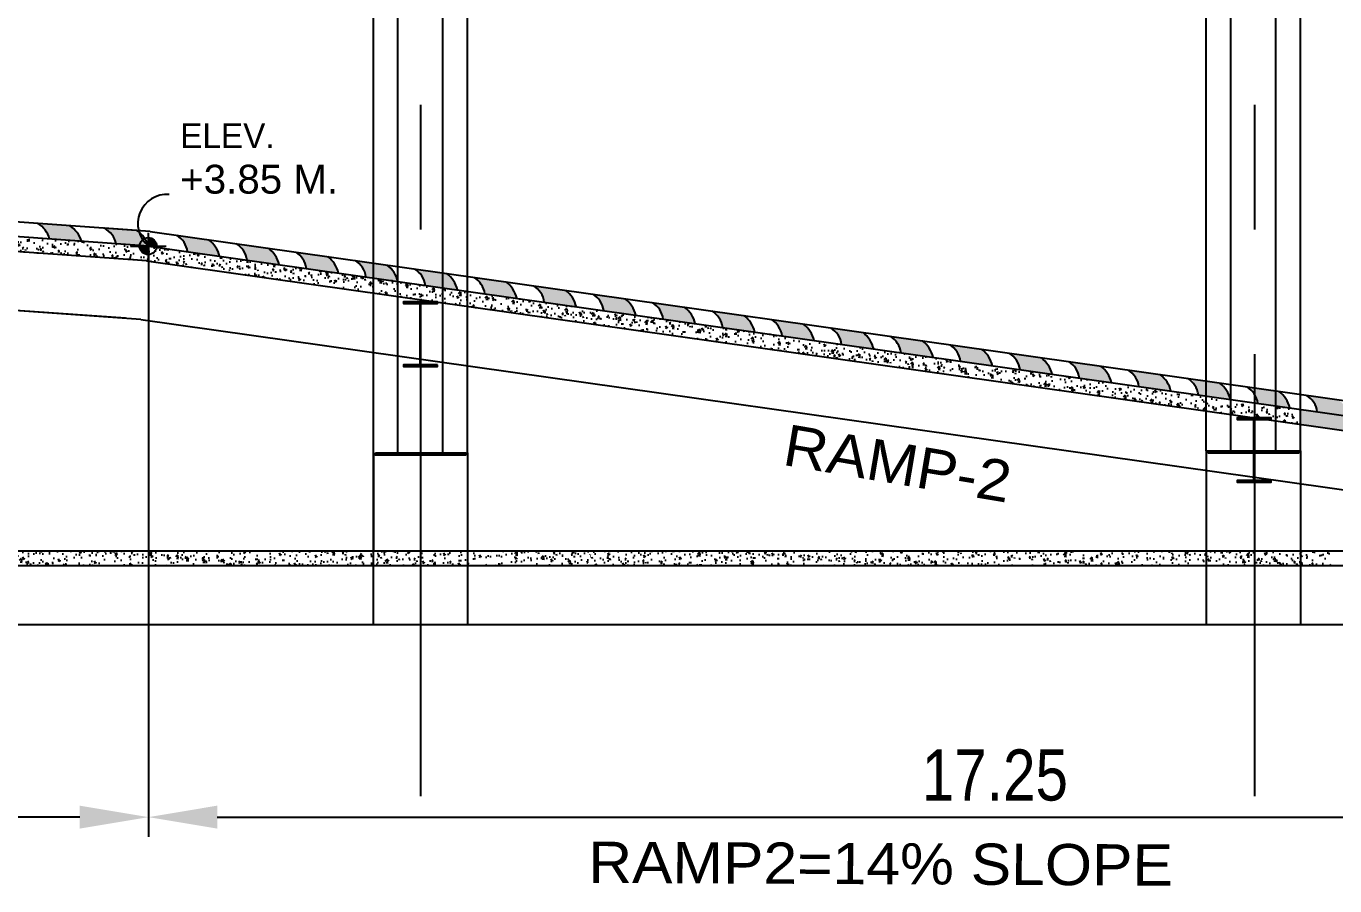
# Model space of a CAD drawing. Header units: millimetres. Extents: x 2148 to 2681, y 758 to 986.
# Drawn here: x 2251.7 to 2258.37, y 850.95 to 855.33 of the extents above; entities that cross this region are included whole.
import ezdxf

# ---------------------------------------------------------------- set-up
doc = ezdxf.new("R2010")
doc.units = ezdxf.units.MM
doc.linetypes.add('CENTER2', pattern=[28.575, 19.05, -3.175, 3.175, -3.175])
for name, color, linetype in [('0.4', 121, 'Continuous'), ('4CO', 4, 'Continuous'), ('D', 1, 'Continuous'), ('DR', 7, 'Continuous'), ('hacht', 8, 'Continuous'), ('HATCH', 8, 'Continuous'), ('S_GRID LINES', 252, 'Continuous')]:
    doc.layers.add(name, color=color, linetype=linetype)
doc.styles.add('ARIALNW', font='ARIALN.TTF')
doc.styles.add('MMTX$0$ESMX$0$X-OPTA1D', font='x-opta1d')
doc.dimstyles.new('DIM 200', dxfattribs={"dimtxt": 0.36, "dimasz": 0.35, "dimexe": 0.1, "dimexo": 0, "dimgap": 0.08, "dimtad": 1, "dimlfac": 2, "dimrnd": 0.005, "dimzin": 1, "dimdsep": 46, "dimtxsty": 'ARIALNW', "dimcen": 0.09, "dimclrd": 6, "dimclre": 6, "dimclrt": 13, "dimadec": 0, "dimazin": 0, "dimtfac": 1, "dimtofl": 0, "dimtmove": 2, "dimatfit": 3, "dimfxl": 1, "dimtolj": 1, "dimtzin": 0, "dimarcsym": 0})
pattern_1 = [(50, (330.499465, -680.852695), (0.0910923345, -0.0079695428), [0.009525, -0.104775]), (355, (330.499465, -680.852695), (-0.017621413, 0.0955283214), [0.00762, -0.08382]), (100.451, (330.50706, -680.85336), (0.0734712508, 0.087558344), [0.008095, -0.089045]), (46.1842, (330.49946, -680.8273), (0.1355395204, -0.021021164), [0.0142875, -0.1571625]), (96.6356, (330.51076, -680.82905), (0.118702117, 0.123712778), [0.0121425, -0.1335675]), (351.184, (330.49946, -680.8273), (0.118702303, 0.123712559), [0.01143, -0.12573]), (21, (330.512165, -680.833645), (0.07580744, -0.0511327593), [0.009525, -0.104775]), (326, (330.512165, -680.833645), (0.030901014, 0.092093983), [0.00762, -0.08382]), (71.4514, (330.51848, -680.83791), (0.1067082454, 0.040961429), [0.008095, -0.089045]), (37.5, (330.499465, -680.852695), (0.00154430163, 0.04227751944), [0, -0.082804, 0, -0.08509, 0, -0.0841375]), (7.5, (330.499465, -680.852695), (0.03340983126, 0.0500902874), [0, -0.048514, 0, -0.080899, 0, -0.0320675]), (327.5, (330.471144, -680.852695), (0.0677952976, -0.002864372), [0, -0.03175, 0, -0.09906, 0, -0.131445]), (317.5, (330.458444, -680.852695), (0.0740645907, 0.0127132455), [0, -0.041275, 0, -0.065786, 0, -0.093345])]

# ---------------------------------------------------------------- blocks, each defined once
blk = doc.blocks.new('*D2276')
at = {"layer": 'D', "color": 6, "lineweight": -2, "transparency": 16777216}
for p, q in [((2248.0776, 854.5095), (2248.0776, 851.2009)), ((2252.3255, 854.2095), (2252.3255, 851.2009)), ((2251.9755, 851.3009), (2248.4276, 851.3009))]:
    blk.add_line(p, q, dxfattribs=at)
at = {"layer": 'D', "color": 6, "transparency": 16777216}
for points in [[(2248.4276, 851.3593), (2248.4276, 851.2426), (2248.0776, 851.3009)], [(2251.9755, 851.3593), (2251.9755, 851.2426), (2252.3255, 851.3009)]]:
    blk.add_solid(points, dxfattribs=at)
at = {"layer": 'Defpoints', "color": 0, "transparency": 16777216}
for p in [(2248.0776, 854.5095, 0), (2252.3255, 854.2095, 0), (2248.0776, 851.3009)]:
    blk.add_point(p, dxfattribs=at)
at = {"layer": 'D', "color": 13, "transparency": 16777216, "insert": (2250.2016, 851.5137), "char_height": 0.26, "attachment_point": 5, "style": 'ARIALNW'}
blk.add_mtext('\\A1;8.50', dxfattribs=at)
blk = doc.blocks.new('*D2278')
at = {"layer": 'D', "color": 6, "lineweight": -2, "transparency": 16777216}
for p, q in [((2252.3255, 854.2095), (2252.3255, 851.2009)), ((2260.9508, 852.9874), (2260.9508, 851.2009)), ((2252.6755, 851.3009), (2260.6008, 851.3009))]:
    blk.add_line(p, q, dxfattribs=at)
at = {"layer": 'D', "color": 6, "transparency": 16777216}
for points in [[(2252.6755, 851.3593), (2252.6755, 851.2426), (2252.3255, 851.3009)], [(2260.6008, 851.3593), (2260.6008, 851.2426), (2260.9508, 851.3009)]]:
    blk.add_solid(points, dxfattribs=at)
at = {"layer": 'Defpoints', "color": 0, "transparency": 16777216}
for p in [(2252.3255, 854.2095), (2260.9508, 852.9874), (2260.9508, 851.3009)]:
    blk.add_point(p, dxfattribs=at)
at = {"layer": 'D', "color": 13, "transparency": 16777216, "insert": (2256.6382, 851.5137), "char_height": 0.26, "attachment_point": 5, "style": 'ARIALNW'}
blk.add_mtext('\\A1;17.25', dxfattribs=at)
blk = doc.blocks.new('CROSS')
for points in [[(1929.661, 1536.438), (1929.661, 1536.31), (1929.784, 1536.31, 0.403523)], [(1929.661, 1536.182), (1929.661, 1536.31), (1929.527, 1536.31, 0.424985)]]:
    blk.add_hatch(color=2).paths.add_polyline_path(points)
at = {"color": 2}
for p, q in [((1929.661, 1536.104), (1929.661, 1536.512)), ((1929.388, 1536.31), (1929.927, 1536.31))]:
    blk.add_line(p, q, dxfattribs=at)
blk.add_circle((1929.656, 1536.31), 0.128, dxfattribs=at)

msp = doc.modelspace()

# ---------------------------------------------------------------- hatches: boundary and pattern name
at = {"layer": 'D'}
h = msp.add_hatch(dxfattribs=at)
h.set_pattern_fill('AR-CONC', color=256, scale=0.0005, style=0)
h.set_pattern_definition(pattern_1)
h.paths.add_polyline_path([(2251.7700698, 854.2487642), (2250.7000596, 854.3243248), (2250.7000596, 854.2491381), (2251.7700698, 854.1735775)])
at = {"layer": 'D', "extrusion": (2.04865e-08, -2.09146e-09, 1)}
h = msp.add_hatch(dxfattribs=at)
h.set_pattern_fill('DOTS', color=256, scale=0.001, angle=4.02526987, style=0)
h.set_pattern_definition([(4.02526987, (435.8805983, -811.4688461), (0.0006803551272, 0.0016393023557), [0, -0.0015875])])
h.paths.add_polyline_path([(2251.925092, 854.3130038), (2251.7599287, 854.3246671, -0.226428862), (2251.8205767, 854.2451976), (2251.9850873, 854.2335804, 0.168391638)])
h = msp.add_hatch(dxfattribs=at)
h.set_pattern_fill('DOTS', color=256, scale=0.001, angle=4.02526987, style=0)
h.set_pattern_definition([(4.02526987, (436.2210395, -811.492887), (0.0006803551272, 0.0016393023557), [0, -0.0015875])])
h.paths.add_polyline_path([(2252.2655332, 854.288963), (2252.1003699, 854.3006263, -0.226428862), (2252.1610179, 854.2211568), (2252.3255285, 854.2095396, 0.168391638)])
at = {"layer": 'D'}
h = msp.add_hatch(dxfattribs=at)
h.set_pattern_fill('DOTS', color=256, scale=0.001, style=0)
h.set_pattern_definition([(0, (324.137017, -679.9511942), (0.00079375, 0.0015875), [0, -0.0015875])])
h.paths.add_polyline_path([(2252.46968, 854.2648637, -0.226428862), (2252.5245999, 854.181333), (2252.6878892, 854.1581964, 0.168391638), (2252.6336172, 854.2416353)])
h = msp.add_hatch(dxfattribs=at)
h.set_pattern_fill('AR-CONC', color=256, scale=0.0005, style=0)
h.set_pattern_definition(pattern_1)
h.paths.add_polyline_path([(2252.3255285, 854.2095396), (2251.7700698, 854.2487642), (2251.7700698, 854.1735775), (2252.3176163, 854.1349115), (2252.691924, 854.0818756), (2252.691924, 854.1576247)])
h = msp.add_hatch(dxfattribs=at)
h.set_pattern_fill('DOTS', color=256, scale=0.001, style=0)
h.set_pattern_definition([(0, (324.4399908, -679.9941228), (0.00079375, 0.0015875), [0, -0.0015875])])
h.paths.add_polyline_path([(2252.9365909, 854.1987067), (2252.7726537, 854.2219351, -0.226428862), (2252.8275737, 854.1384044), (2252.9908629, 854.1152678, 0.168391638)])
h = msp.add_hatch(dxfattribs=at)
h.set_pattern_fill('AR-CONC', color=256, scale=0.0005, style=0)
h.set_pattern_definition(pattern_1)
h.paths.add_polyline_path([(2252.691924, 854.1576247), (2252.691924, 854.0818756), (2253.4712344, 853.9714544), (2253.4712344, 854.0472035)])
h = msp.add_hatch(dxfattribs=at)
h.set_pattern_fill('DOTS', color=256, scale=0.001, style=0)
h.set_pattern_definition([(0, (324.7429645, -680.0370514), (0.00079375, 0.0015875), [0, -0.0015875])])
h.paths.add_polyline_path([(2253.2395646, 854.1557781), (2253.0756274, 854.1790065, -0.226428862), (2253.1305474, 854.0954758), (2253.2938366, 854.0723392, 0.168391638)])
h = msp.add_hatch(dxfattribs=at)
h.set_pattern_fill('DOTS', color=256, scale=0.001, style=0)
h.set_pattern_definition([(0, (325.0459382, -680.07998), (0.00079375, 0.0015875), [0, -0.0015875])])
h.paths.add_polyline_path([(2253.5425383, 854.1128495), (2253.3786011, 854.136078, -0.226428862), (2253.4335211, 854.0525472), (2253.5968103, 854.0294106, 0.168391638)])
h = msp.add_hatch(dxfattribs=at)
h.set_pattern_fill('DOTS', color=256, scale=0.001, style=0)
h.set_pattern_definition([(0, (325.3489119, -680.1229086), (0.00079375, 0.0015875), [0, -0.0015875])])
h.paths.add_polyline_path([(2253.845512, 854.069921), (2253.6815748, 854.0931494, -0.226428862), (2253.7364948, 854.0096186), (2253.899784, 853.986482, 0.168391638)])
h = msp.add_hatch(dxfattribs=at)
h.set_pattern_fill('AR-CONC', color=256, scale=0.0005, style=0)
h.set_pattern_definition(pattern_1)
h.paths.add_polyline_path([(2253.9515484, 853.9791475), (2253.8255285, 853.9970033), (2253.8255285, 853.9212542), (2253.9515484, 853.9033983)])
h.paths.add_polyline_path([(2253.7112541, 854.0131949), (2253.7112541, 853.9374458), (2253.8255285, 853.9212542), (2253.8255285, 853.9970033)])
h.paths.add_polyline_path([(2253.596629, 854.0294363), (2253.4712344, 854.0472035), (2253.4712344, 853.9714544), (2253.596629, 853.9536872)])
h.paths.add_polyline_path([(2253.7112541, 854.0131949), (2253.596629, 854.0294363), (2253.596629, 853.9536872), (2253.7112541, 853.9374458)])
h = msp.add_hatch(dxfattribs=at)
h.set_pattern_fill('DOTS', color=256, scale=0.001, style=0)
h.set_pattern_definition([(0, (325.6518856, -680.1658372), (0.00079375, 0.0015875), [0, -0.0015875])])
h.paths.add_polyline_path([(2254.1484857, 854.0269924), (2253.9845485, 854.0502208, -0.226428862), (2254.0394685, 853.96669), (2254.2027577, 853.9435534, 0.168391638)])
h = msp.add_hatch(dxfattribs=at)
h.set_pattern_fill('DOTS', color=256, scale=0.001, style=0)
h.set_pattern_definition([(0, (325.9548593, -680.2087658), (0.00079375, 0.0015875), [0, -0.0015875])])
h.paths.add_polyline_path([(2254.4514594, 853.9840638), (2254.2875222, 854.0072922, -0.226428862), (2254.3424422, 853.9237614), (2254.5057315, 853.9006248, 0.168391638)])
h = msp.add_hatch(dxfattribs=at)
h.set_pattern_fill('AR-CONC', color=256, scale=0.0005, style=0)
h.set_pattern_definition(pattern_1)
h.paths.add_polyline_path([(2253.9515484, 853.9791475), (2253.9515484, 853.9033983), (2254.8884031, 853.7706546), (2254.8884031, 853.8464037)])
h = msp.add_hatch(dxfattribs=at)
h.set_pattern_fill('DOTS', color=256, scale=0.001, style=0)
h.set_pattern_definition([(0, (326.257833, -680.2516944), (0.00079375, 0.0015875), [0, -0.0015875])])
h.paths.add_polyline_path([(2254.7544331, 853.9411352), (2254.5904959, 853.9643636, -0.226428862), (2254.6454159, 853.8808328), (2254.8087052, 853.8576962, 0.168391638)])
h = msp.add_hatch(dxfattribs=at)
h.set_pattern_fill('DOTS', color=256, scale=0.001, style=0)
h.set_pattern_definition([(0, (326.5608067, -680.294623), (0.00079375, 0.0015875), [0, -0.0015875])])
h.paths.add_polyline_path([(2255.0574068, 853.8982066), (2254.8934696, 853.921435, -0.226428862), (2254.9483896, 853.8379042), (2255.1116789, 853.8147676, 0.168391638)])
h = msp.add_hatch(dxfattribs=at)
h.set_pattern_fill('DOTS', color=256, scale=0.001, style=0)
h.set_pattern_definition([(0, (326.8637804, -680.3375516), (0.00079375, 0.0015875), [0, -0.0015875])])
h.paths.add_polyline_path([(2255.3603806, 853.855278), (2255.1964433, 853.8785064, -0.226428862), (2255.2513633, 853.7949756), (2255.4146526, 853.771839, 0.168391638)])
h = msp.add_hatch(dxfattribs=at)
h.set_pattern_fill('AR-CONC', color=256, scale=0.0005, style=0)
h.set_pattern_definition(pattern_1)
h.paths.add_polyline_path([(2254.8884031, 853.8464037), (2254.8884031, 853.7706546), (2255.9495789, 853.6202957), (2255.9495789, 853.6960448)])
h = msp.add_hatch(dxfattribs=at)
h.set_pattern_fill('DOTS', color=256, scale=0.001, style=0)
h.set_pattern_definition([(0, (327.1667541, -680.3804802), (0.00079375, 0.0015875), [0, -0.0015875])])
h.paths.add_polyline_path([(2255.6633543, 853.8123494), (2255.499417, 853.8355778, -0.226428862), (2255.554337, 853.752047), (2255.7176263, 853.7289104, 0.168391638)])
h = msp.add_hatch(dxfattribs=at)
h.set_pattern_fill('DOTS', color=256, scale=0.001, style=0)
h.set_pattern_definition([(0, (327.4697278, -680.4234088), (0.00079375, 0.0015875), [0, -0.0015875])])
h.paths.add_polyline_path([(2255.966328, 853.7694208), (2255.8023907, 853.7926492, -0.226428862), (2255.8573107, 853.7091184), (2256.0206, 853.6859818, 0.168391638)])
h = msp.add_hatch(dxfattribs=at)
h.set_pattern_fill('DOTS', color=256, scale=0.001, style=0)
h.set_pattern_definition([(0, (327.7727015, -680.4663374), (0.00079375, 0.0015875), [0, -0.0015875])])
h.paths.add_polyline_path([(2256.2693017, 853.7264922), (2256.1053645, 853.7497206, -0.226428862), (2256.1602844, 853.6661898), (2256.3235737, 853.6430532, 0.168391638)])
h = msp.add_hatch(dxfattribs=at)
h.set_pattern_fill('AR-CONC', color=256, scale=0.0005, style=0)
h.set_pattern_definition(pattern_1)
h.paths.add_polyline_path([(2256.9171218, 853.5589529), (2255.9495789, 853.6960448), (2255.9495789, 853.6202957), (2256.9171218, 853.4832038)])
h = msp.add_hatch(dxfattribs=at)
h.set_pattern_fill('DOTS', color=256, scale=0.001, style=0)
h.set_pattern_definition([(0, (328.0756752, -680.509266), (0.00079375, 0.0015875), [0, -0.0015875])])
h.paths.add_polyline_path([(2256.5722754, 853.6835636), (2256.4083382, 853.706792, -0.226428862), (2256.4632581, 853.6232612), (2256.6265474, 853.6001246, 0.168391638)])
h = msp.add_hatch(dxfattribs=at)
h.set_pattern_fill('DOTS', color=256, scale=0.001, style=0)
h.set_pattern_definition([(0, (328.378649, -680.5521946), (0.00079375, 0.0015875), [0, -0.0015875])])
h.paths.add_polyline_path([(2256.8752491, 853.640635), (2256.7113119, 853.6638634, -0.226428862), (2256.7662318, 853.5803326), (2256.9295211, 853.557196, 0.168391638)])
h = msp.add_hatch(dxfattribs=at)
h.set_pattern_fill('DOTS', color=256, scale=0.001, style=0)
h.set_pattern_definition([(0, (328.6816226, -680.5951232), (0.00079375, 0.0015875), [0, -0.0015875])])
h.paths.add_polyline_path([(2257.1782228, 853.5977064), (2257.0142856, 853.6209348, -0.226428862), (2257.0692055, 853.537404), (2257.2324948, 853.5142674, 0.168391638)])
h = msp.add_hatch(dxfattribs=at)
h.set_pattern_fill('AR-CONC', color=256, scale=0.0005, style=0)
h.set_pattern_definition(pattern_1)
h.paths.add_polyline_path([(2256.9171218, 853.5589529), (2256.9171218, 853.4832038), (2257.7156408, 853.3700609), (2257.7156408, 853.44581)])
h = msp.add_hatch(dxfattribs=at)
h.set_pattern_fill('DOTS', color=256, scale=0.001, style=0)
h.set_pattern_definition([(0, (328.9845963, -680.6380518), (0.00079375, 0.0015875), [0, -0.0015875])])
h.paths.add_polyline_path([(2257.4811965, 853.5547778), (2257.3172593, 853.5780062, -0.226428862), (2257.3721792, 853.4944754), (2257.5354685, 853.4713388, 0.168391638)])
h = msp.add_hatch(dxfattribs=at)
h.set_pattern_fill('DOTS', color=256, scale=0.001, style=0)
h.set_pattern_definition([(0, (329.28757, -680.6809803), (0.00079375, 0.0015875), [0, -0.0015875])])
h.paths.add_polyline_path([(2257.7841702, 853.5118492), (2257.620233, 853.5350776, -0.226428862), (2257.6751529, 853.4515468), (2257.8384422, 853.4284102, 0.168391638)])
h = msp.add_hatch(dxfattribs=at)
h.set_pattern_fill('DOTS', color=256, scale=0.001, style=0)
h.set_pattern_definition([(0, (329.5905438, -680.723909), (0.00079375, 0.0015875), [0, -0.0015875])])
h.paths.add_polyline_path([(2258.0871439, 853.4689206), (2257.9232067, 853.492149, -0.226428862), (2257.9781266, 853.4086182), (2258.1414159, 853.3854816, 0.168391638)])
h = msp.add_hatch(dxfattribs=at)
h.set_pattern_fill('AR-CONC', color=256, scale=0.0005, style=0)
h.set_pattern_definition(pattern_1)
h.paths.add_polyline_path([(2258.0699349, 853.3956098), (2258.0699349, 853.3198607), (2258.1959548, 853.3020048), (2258.1959548, 853.377754)])
h.paths.add_polyline_path([(2257.9602598, 853.4111498), (2257.9602598, 853.3356063), (2258.0454417, 853.3356063), (2258.0454417, 853.3270331), (2258.0193145, 853.3270331), (2258.0699349, 853.3198607), (2258.0699349, 853.3956098)])
h.paths.add_polyline_path([(2257.8410354, 853.4280428), (2257.8410354, 853.3522937), (2257.9588081, 853.3356063), (2257.9602598, 853.3356063), (2257.9602598, 853.4111498)])
h.paths.add_polyline_path([(2257.7156408, 853.44581), (2257.7156408, 853.3700609), (2257.8410354, 853.3522937), (2257.8410354, 853.4280428)])
h = msp.add_hatch(dxfattribs=at)
h.set_pattern_fill('DOTS', color=256, scale=0.001, style=0)
h.set_pattern_definition([(0, (329.8935175, -680.7668375), (0.00079375, 0.0015875), [0, -0.0015875])])
h.paths.add_polyline_path([(2258.3901176, 853.425992), (2258.2261804, 853.4492204, -0.226428862), (2258.2811004, 853.3656896), (2258.4443896, 853.342553, 0.168391638)])
h = msp.add_hatch(dxfattribs=at)
h.set_pattern_fill('AR-CONC', color=256, scale=0.0008, style=0)
h.set_pattern_definition([(50, (330.49946, -680.8527), (0.145747735, -0.0127512684), [0.01524, -0.16764]), (355, (330.49946, -680.8527), (-0.028194261, 0.152845314), [0.012192, -0.134112]), (100.451, (330.51161, -680.85376), (0.117554001, 0.14009335), [0.012952, -0.142472]), (46.1842, (330.49946, -680.81205), (0.216863233, -0.033633862), [0.02286, -0.25146]), (96.6356, (330.51754, -680.81486), (0.189923388, 0.197940445), [0.019428, -0.213708]), (351.184, (330.49946, -680.81205), (0.189923685, 0.197940094), [0.018288, -0.201168]), (21, (330.51978, -680.82221), (0.121291904, -0.081812415), [0.01524, -0.16764]), (326, (330.51978, -680.82221), (0.049441623, 0.147350373), [0.012192, -0.134112]), (71.4514, (330.52989, -680.82903), (0.170733193, 0.065538286), [0.012952, -0.142472]), (37.5, (330.499465, -680.852695), (0.0024708826, 0.0676440311), [0, -0.1324864, 0, -0.136144, 0, -0.13462]), (7.5, (330.499465, -680.852695), (0.05345573, 0.0801444599), [0, -0.0776224, 0, -0.1294384, 0, -0.051308]), (327.5, (330.45415, -680.852695), (0.1084724761, -0.0045829952), [0, -0.0508, 0, -0.158496, 0, -0.210312]), (317.5, (330.43383, -680.85269), (0.118503345, 0.020341193), [0, -0.06604, 0, -0.1052576, 0, -0.149352])])
h.paths.add_polyline_path([(2261.9691855, 852.8403151), (2261.9691855, 852.9155019), (2260.9508104, 852.9874162), (2258.1959548, 853.377754), (2258.1959548, 853.3020048), (2260.9428982, 852.9127881)])
h = msp.add_hatch(dxfattribs=at)
h.set_pattern_fill('AR-CONC', color=256, scale=0.0005, style=0)
h.set_pattern_definition(pattern_1)
h.paths.add_polyline_path([(2252.1465157, 852.6570589), (2250.7915938, 852.6570589), (2250.7915938, 852.5820589), (2252.1465157, 852.5820589)])
h = msp.add_hatch(dxfattribs=at)
h.set_pattern_fill('AR-CONC', color=256, scale=0.0005, style=0)
h.set_pattern_definition(pattern_1)
h.paths.add_polyline_path([(2253.4340443, 852.6570589), (2252.1465157, 852.6570589), (2252.1465157, 852.5820589), (2253.4340443, 852.5820589)])
h = msp.add_hatch(dxfattribs=at)
h.set_pattern_fill('AR-CONC', color=256, scale=0.0005, style=0)
h.set_pattern_definition(pattern_1)
h.paths.add_polyline_path([(2254.5661354, 852.6570589), (2253.4340443, 852.6570589), (2253.4340443, 852.5820589), (2254.5661354, 852.5820589)])
h = msp.add_hatch(dxfattribs=at)
h.set_pattern_fill('AR-CONC', color=256, scale=0.0005, style=0)
h.set_pattern_definition(pattern_1)
h.paths.add_polyline_path([(2255.9310469, 852.6570589), (2254.5761249, 852.6570589), (2254.5761249, 852.5820589), (2255.9310469, 852.5820589)])
h = msp.add_hatch(dxfattribs=at)
h.set_pattern_fill('AR-CONC', color=256, scale=0.0005, style=0)
h.set_pattern_definition(pattern_1)
h.paths.add_polyline_path([(2257.2185755, 852.6570589), (2255.9310469, 852.6570589), (2255.9310469, 852.5820589), (2257.2185755, 852.5820589)])
h = msp.add_hatch(dxfattribs=at)
h.set_pattern_fill('AR-CONC', color=256, scale=0.0005, style=0)
h.set_pattern_definition(pattern_1)
h.paths.add_polyline_path([(2258.3506666, 852.6570589), (2257.2185755, 852.6570589), (2257.2185755, 852.5820589), (2258.3506666, 852.5820589)])
at = {"layer": 'HATCH', "ltscale": 0.5}
h = msp.add_hatch(dxfattribs=at)
h.set_pattern_fill('ANSI31', color=256, scale=0.008573, style=0)
h.set_pattern_definition([(45, (70618.3616802, 3210.3153442), (-0.000757771095196, 0.000757771095196), [])])
edge = h.paths.add_edge_path()
edge.add_line((2253.7978876, 853.6046541), (2253.717036, 853.6046541))
edge.add_arc((2253.717036, 853.6079975), 0.0033433, 174.09726707, 269.99999992, ccw=False)
edge.add_line((2253.7137104, 853.6083413), (2253.7137104, 853.9127542))
edge.add_arc((2253.717036, 853.913098), 0.0033433, 89.63455454, 185.90273272, ccw=False)
edge.add_line((2253.7170573, 853.9164413), (2253.7978876, 853.9164413))
edge.add_line((2253.7978876, 853.9164413), (2253.7978876, 853.9250145))
edge.add_line((2253.7978876, 853.9250145), (2253.6246206, 853.9250145))
edge.add_line((2253.6246206, 853.9250145), (2253.6246206, 853.9164413))
edge.add_line((2253.6246206, 853.9164413), (2253.7052158, 853.9164413))
edge.add_arc((2253.7052371, 853.913098), 0.0033433, -4.29209344, 90.36544518, ccw=False)
edge.add_line((2253.7085711, 853.9128478), (2253.7085711, 853.6082477))
edge.add_arc((2253.7052371, 853.6079975), 0.0033433, -89.99999963, 4.29209365, ccw=False)
edge.add_line((2253.7052371, 853.6046541), (2253.6246206, 853.6046541))
edge.add_line((2253.6246206, 853.6046541), (2253.6246206, 853.5960809))
edge.add_line((2253.6246206, 853.5960809), (2253.7978876, 853.5960809))
edge.add_line((2253.7978876, 853.5960809), (2253.7978876, 853.6046541))
h = msp.add_hatch(dxfattribs=at)
h.set_pattern_fill('ANSI31', color=256, scale=0.008573, style=0)
h.set_pattern_definition([(45, (70622.6092342, 3209.7259361), (-0.000757771095196, 0.000757771095196), [])])
edge = h.paths.add_edge_path()
edge.add_line((2258.0454417, 853.015246), (2257.96459, 853.015246))
edge.add_arc((2257.96459, 853.0185893), 0.0033433, 174.09726707, 269.99999992, ccw=False)
edge.add_line((2257.9612644, 853.0189332), (2257.9612644, 853.3233461))
edge.add_arc((2257.96459, 853.3236899), 0.0033433, 89.63455454, 185.90273272, ccw=False)
edge.add_line((2257.9646113, 853.3270331), (2258.0454417, 853.3270331))
edge.add_line((2258.0454417, 853.3270331), (2258.0454417, 853.3356063))
edge.add_line((2258.0454417, 853.3356063), (2257.8721746, 853.3356063))
edge.add_line((2257.8721746, 853.3356063), (2257.8721746, 853.3270331))
edge.add_line((2257.8721746, 853.3270331), (2257.9527698, 853.3270331))
edge.add_arc((2257.9527911, 853.3236899), 0.0033433, -4.29209344, 90.36544518, ccw=False)
edge.add_line((2257.9561251, 853.3234397), (2257.9561251, 853.0188396))
edge.add_arc((2257.9527911, 853.0185893), 0.0033433, -89.99999963, 4.29209365, ccw=False)
edge.add_line((2257.9527911, 853.015246), (2257.8721746, 853.015246))
edge.add_line((2257.8721746, 853.015246), (2257.8721746, 853.0066728))
edge.add_line((2257.8721746, 853.0066728), (2258.0454417, 853.0066728))
edge.add_line((2258.0454417, 853.0066728), (2258.0454417, 853.015246))

# ---------------------------------------------------------------- linework, layer by layer
at = {"color": 2}
for p, q in [((2252.3176163, 854.1349115, 0), (2248.073498, 854.4346172, 0)), ((2252.3150068, 854.1352813, 0), (2260.9428982, 852.9127881, 0))]:
    msp.add_line(p, q, dxfattribs=at)
at = {"ltscale": 0.05}
for p, q in [((2257.7156408, 853.1665704, 0), (2258.1959548, 853.1665704, 0)), ((2257.7156408, 853.1665704, -0.0000002), (2258.1959548, 853.1665704, -0.0000001)), ((2257.8410354, 853.1665704, 0), (2258.0699349, 853.1665704, 0))]:
    msp.add_line(p, q, dxfattribs=at)
at = {"layer": '0.4', "color": 4, "ltscale": 0.5}
for q in [(2248.0775967, 854.5095145, 0), (2260.9508104, 852.9874162, 0)]:
    msp.add_line((2252.3255285, 854.2095396, 0), q, dxfattribs=at)
at = {"layer": '4CO', "ltscale": 0.5}
for p, q in [((2253.4712344, 853.1570589, 0), (2253.4712344, 852.6570589, 0)), ((2253.9515484, 853.1570589, 0), (2253.9515484, 852.6570589, 0)), ((2257.7156408, 853.1570589, 0), (2257.7156408, 852.6570589, 0)), ((2258.1959548, 853.1570589, 0), (2258.1959548, 852.6570589, 0))]:
    msp.add_line(p, q, dxfattribs=at)
at = {"layer": '4CO'}
msp.add_line((2227.2125681, 852.2820589, 0), (2267.1456486, 852.2820589, 0), dxfattribs=at)
at = {"layer": 'D', "color": 8, "ltscale": 0.5}
for p, q in [((2253.4712344, 853.1570589, -0.0000001), (2253.4712344, 859.5820589, -0.0000001)), ((2253.9515484, 853.1570589, 0), (2253.9515484, 859.5820589, 0)), ((2257.7156408, 853.1665704, -0.0000001), (2257.7156408, 859.5820589, -0.0000001)), ((2258.1959548, 853.1665704, 0), (2258.1959548, 859.5820589, 0))]:
    msp.add_line(p, q, dxfattribs=at)
at = {"layer": 'D', "color": 3, "ltscale": 0.5}
for p, q in [((2253.596629, 853.1570589, 0), (2253.596629, 859.5820589, 0)), ((2253.8255285, 853.1570589, 0), (2253.8255285, 859.5820589, 0)), ((2257.8410354, 853.1665704, 0), (2257.8410354, 859.5820589, 0)), ((2258.0699349, 853.1665704, 0), (2258.0699349, 859.5820589, 0))]:
    msp.add_line(p, q, dxfattribs=at)
at = {"layer": 'D', "extrusion": (2.04865e-08, -2.09146e-09, 1)}
for p, q in [((2252.2655332, 854.288963, 0), (2252.1003699, 854.3006263, 0)), ((2252.3255285, 854.2095396, 0), (2252.1610179, 854.2211568, 0))]:
    msp.add_line(p, q, dxfattribs=at)
at = {"layer": 'D', "ltscale": 0.5}
for p, q in [((2257.7153295, 853.1665704, 0), (2258.1956408, 853.1665704, 0)), ((2257.7156408, 853.1665704, 0), (2258.1959522, 853.1665704, 0))]:
    msp.add_line(p, q, dxfattribs=at)
at = {"layer": 'D', "color": 3, "ltscale": 0.5, "elevation": 0}
for points in [[(2253.7978876, 853.6046541), (2253.717036, 853.6046541, -0.444720244), (2253.7137104, 853.6083413), (2253.7137104, 853.9127542, -0.446631522), (2253.7170573, 853.9164413), (2253.7978876, 853.9164413), (2253.7978876, 853.9250145), (2253.6246206, 853.9250145), (2253.6246206, 853.9164413), (2253.7052158, 853.9164413, -0.438228127), (2253.7085711, 853.9128478), (2253.7085711, 853.6082477, -0.436328672), (2253.7052371, 853.6046541), (2253.6246206, 853.6046541), (2253.6246206, 853.5960809), (2253.7978876, 853.5960809)], [(2258.0454417, 853.015246), (2257.96459, 853.015246, -0.444720244), (2257.9612644, 853.0189332), (2257.9612644, 853.3233461, -0.446631522), (2257.9646113, 853.3270331), (2258.0454417, 853.3270331), (2258.0454417, 853.3356063), (2257.8721746, 853.3356063), (2257.8721746, 853.3270331), (2257.9527698, 853.3270331, -0.438228127), (2257.9561251, 853.3234397), (2257.9561251, 853.0188396, -0.436328672), (2257.9527911, 853.015246), (2257.8721746, 853.015246), (2257.8721746, 853.0066728), (2258.0454417, 853.0066728)]]:
    msp.add_lwpolyline(points, format="xyb", close=True, dxfattribs=at)
for points in [[(2253.4829881, 853.1570589), (2253.9400544, 853.1570589), (2253.9400544, 853.1451538), (2253.4829881, 853.1451538)], [(2257.7273945, 853.1665704), (2258.1844609, 853.1665704), (2258.1844609, 853.1546654), (2257.7273945, 853.1546654)]]:
    msp.add_lwpolyline(points, close=True, dxfattribs=at)
at = {"layer": 'D'}
for centre, radius, start, end in [((2252.4201332, 854.3241554, 0), 0.1488699, 85.69335144, 230.46494151), ((2252.4096421, 854.1655701, 0), 0.1160335, 7.80762505, 58.84075515), ((2252.5403895, 854.1216265, 0), 0.1519656, 13.92465861, 52.15848905), ((2252.7126158, 854.1226415, 0), 0.1160335, 7.80762505, 58.84075515), ((2252.8433632, 854.0786979, 0), 0.1519656, 13.92465861, 52.15848905), ((2253.0155895, 854.0797129, 0), 0.1160335, 7.80762505, 58.84075515), ((2253.1463369, 854.0357693, 0), 0.1519656, 13.92465861, 52.15848905), ((2253.3185632, 854.0367843, 0), 0.1160335, 7.80762505, 58.84075515), ((2253.4493106, 853.9928407, 0), 0.1519656, 13.92465861, 52.15848905), ((2253.6215369, 853.9938557, 0), 0.1160335, 7.80762505, 58.84075515), ((2253.7522843, 853.9499121, 0), 0.1519656, 13.92465861, 52.15848905), ((2253.9245106, 853.9509271, 0), 0.1160335, 7.80762505, 58.84075515), ((2254.055258, 853.9069835, 0), 0.1519656, 13.92465861, 52.15848905), ((2254.2274844, 853.9079985, 0), 0.1160335, 7.80762505, 58.84075515), ((2254.3582317, 853.8640549, 0), 0.1519656, 13.92465861, 52.15848905), ((2254.5304581, 853.8650699, 0), 0.1160335, 7.80762505, 58.84075515), ((2254.6612054, 853.8211263, 0), 0.1519656, 13.92465861, 52.15848905), ((2254.8334318, 853.8221413, 0), 0.1160335, 7.80762505, 58.84075515), ((2254.9641791, 853.7781977, 0), 0.1519656, 13.92465861, 52.15848905), ((2255.1364055, 853.7792127, 0), 0.1160335, 7.80762505, 58.84075515), ((2255.2671528, 853.7352691, 0), 0.1519656, 13.92465861, 52.15848905), ((2255.4393792, 853.7362841, 0), 0.1160335, 7.80762505, 58.84075515), ((2255.5701265, 853.6923405, 0), 0.1519656, 13.92465861, 52.15848905), ((2255.7423529, 853.6933555, 0), 0.1160335, 7.80762505, 58.84075515), ((2255.8731002, 853.6494119), 0.1519656, 13.92465861, 52.15848905), ((2256.0453266, 853.6504269), 0.1160335, 7.80762505, 58.84075515), ((2256.1760739, 853.6064833), 0.1519656, 13.92465861, 52.15848905), ((2256.3483003, 853.6074984), 0.1160335, 7.80762505, 58.84075515), ((2256.4790476, 853.5635547), 0.1519656, 13.92465861, 52.15848905), ((2256.651274, 853.5645698), 0.1160335, 7.80762505, 58.84075515), ((2256.7820213, 853.5206261), 0.1519656, 13.92465861, 52.15848905), ((2256.9542477, 853.5216412), 0.1160335, 7.80762505, 58.84075515), ((2257.0849951, 853.4776975), 0.1519656, 13.92465861, 52.15848905), ((2257.2572214, 853.4787126), 0.1160335, 7.80762505, 58.84075515), ((2257.3879688, 853.4347689), 0.1519656, 13.92465861, 52.15848905), ((2257.5601951, 853.435784), 0.1160335, 7.80762505, 58.84075515), ((2257.6909425, 853.3918403, 0), 0.1519656, 13.92465861, 52.15848905), ((2257.8631688, 853.3928554, 0), 0.1160335, 7.80762505, 58.84075515), ((2257.9939162, 853.3489117, 0), 0.1519656, 13.92465861, 52.15848905), ((2258.1661425, 853.3499268, 0), 0.1160335, 7.80762505, 58.84075515)]:
    msp.add_arc(centre, radius, start, end, dxfattribs=at)
at = {"layer": 'D', "extrusion": (2.04865e-08, -2.09146e-09, 1)}
for centre, radius, start, end in [((2251.7070089, 854.221404, 0.0000444), 0.1160335, 11.83289491, 62.86602502), ((2251.8405185, 854.1867468, 0.0000444), 0.1519656, 17.94992846, 56.18375889), ((2252.0474502, 854.1973632, 0.0000444), 0.1160335, 11.83289491, 62.86602502), ((2252.1809597, 854.1627059, 0.0000444), 0.1519656, 17.94992846, 56.18375889)]:
    msp.add_arc(centre, radius, start, end, dxfattribs=at)
at = {"layer": 'DR', "ltscale": 0.5}
for p, q in [((2253.4699234, 853.1570589, 0), (2253.4699234, 852.2820589, 0)), ((2253.9515484, 853.1570589, 0), (2253.9515484, 852.2820589, 0)), ((2257.7143299, 853.1665704, 0), (2257.7143299, 852.2820589, 0)), ((2258.1959548, 853.1665704, 0), (2258.1959548, 852.2820589, 0)), ((2227.2125681, 852.6570589, 0), (2262.4508104, 852.6570589, 0)), ((2227.2125681, 852.5820589, 0), (2262.4508104, 852.5820589, 0))]:
    msp.add_line(p, q, dxfattribs=at)
at = {"layer": 'hacht', "color": 8, "ltscale": 0.5}
for p, q in [((2252.3334407, 854.2841676, 0), (2248.1101206, 854.5824046, 0)), ((2252.3334407, 854.2841676, 0), (2260.9413255, 853.0645092, 0)), ((2252.2859677, 853.8363994, 0), (2248.0381531, 854.1363661, 0)), ((2252.2086421, 853.8418599, 0), (2249.1878486, 854.0551783, 0)), ((2252.2859677, 853.8363994, 0), (2260.9112495, 852.614276, 0))]:
    msp.add_line(p, q, dxfattribs=at)
at = {"layer": 'S_GRID LINES', "linetype": 'CENTER2', "ltscale": 0.2}
for p, q in [((2253.7112541, 865.0889357, 0), (2253.7112541, 851.406865, 0)), ((2257.9602598, 865.0892496, 0), (2257.9602598, 851.406865, 0))]:
    msp.add_line(p, q, dxfattribs=at)

# ---------------------------------------------------------------- block references
at = {"layer": 'D', "xscale": 0.3369599999999764, "yscale": 0.3369599999999764, "zscale": 0.3369599999999764}
msp.add_blockref('CROSS', (1602.1072656, 336.5344462, 0), dxfattribs=at)

# ---------------------------------------------------------------- texts
at = {"color": 2, "style": 'MMTX$0$ESMX$0$X-OPTA1D', "width": 1.1}
for s, rotation, p in [('RAMP-2', 350.42337944, (2255.5502228, 853.0961729, 0)), ('RAMP2=14%%% SLOPE', 359.71582702, (2254.5660723, 850.9662835, 0))]:
    msp.add_text(s, height=0.21, rotation=rotation, dxfattribs=at).set_placement(p)
at = {"color": 2, "insert": (2252.4870351, 854.8354893, 0), "char_height": 0.147, "width": 3.275374304, "attachment_point": 1, "rotation": 0.01263539, "style": 'MMTX$0$ESMX$0$X-OPTA1D'}
msp.add_mtext('{\\H0.8639x;ELEV.} \\P{\\fArial|b0|i0|c0|p34;+3\\fArial|b0|i0|c238|p34;.\\fArial|b0|i0|c0|p34;85\\fArial|b0|i0|c238|p34; M\\fArial|b0|i0|c0|p34;.}', dxfattribs=at)

# ---------------------------------------------------------------- dimensions: what is measured, and where the dimension line sits
at = {"layer": 'D', "color": 2}
for base, p2, picture, middle in [((2248.0775967, 851.300925, 0), (2248.0775967, 854.5095145, 0), '*D2276', (2250.2015626, 851.513674, 0)), ((2260.9508104, 851.300925, 0), (2260.9508104, 852.9874162, 0), '*D2278', (2256.6381694, 851.513674, 0))]:
    dim = msp.add_linear_dim(base=base, p1=(2252.3255285, 854.2095396, 0), p2=p2, dimstyle='DIM 200', override={"dimtxt": 0.26, "dimfxl": 0.03}, dxfattribs=at)
    dim.commit()
    dim.dimension.update_dxf_attribs({"geometry": picture, "text_midpoint": middle})

doc.saveas('drawing.dxf')
